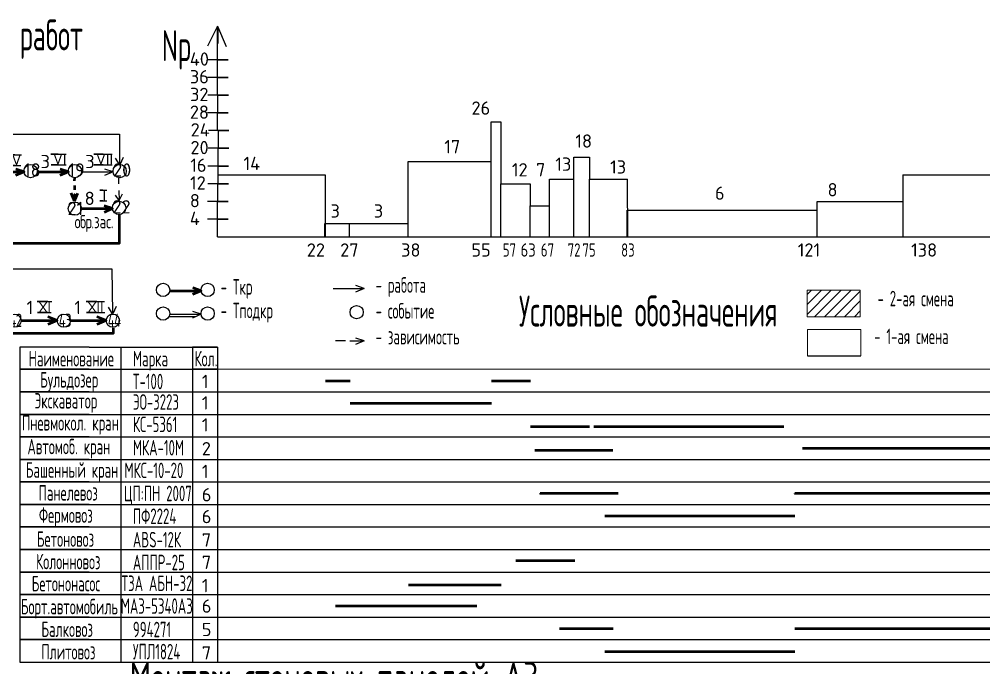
# Paper-space layout 'кал.план' of a CAD drawing. Header units: millimetres. Extents: x 0 to 2359, y 0 to 678.
# Drawn here: x 135.2 to 353, y 148.9 to 295.4 of the extents above; entities that cross this region are included whole.
import ezdxf

# ---------------------------------------------------------------- set-up
doc = ezdxf.new("R2010")
doc.units = ezdxf.units.MM
doc.header["$LTSCALE"] = 0.5
for name, color, linetype, lineweight in [('ТОЛСТЫЕ', 1, 'Continuous', 50), ('тонкая', 7, 'Continuous', 20), ('ТОНКИЕе', 7, 'Continuous', 25)]:
    doc.layers.add(name, color=color, linetype=linetype, lineweight=lineweight)
doc.layers.add('тонкие', color=7, linetype='Continuous')
doc.styles.add('Наклонный', font='isocpeur.ttf', dxfattribs={"width": 0.7, "height": 3.5})
doc.styles.add('Наклонный 5', font='isocpeur.ttf', dxfattribs={"height": 7})
doc.linetypes.add('119-1 Кабель высоковольтный подземный', pattern='A,8,-2,[31,Russia-GOST_Topo.shx,S=0.15,R=180,X=0,Y=0],1,[31,Russia-GOST_Topo.shx,S=0.1,R=180,X=0,Y=0],6,[31,Russia-GOST_Topo.shx,S=0.1,R=0,X=0,Y=0],1,[31,Russia-GOST_Topo.shx,S=0.15,R=0,X=0,Y=0],-2', length=20)

psp = doc.layouts.new('кал.план')

# ---------------------------------------------------------------- hatches: boundary and pattern name
at = {"layer": 'тонкие', "transparency": 33554687}
h = psp.add_hatch(dxfattribs=at)
h.set_pattern_fill('ANSI31', scale=0.5)
h.set_pattern_definition([(45, (-5.4744, -1e-13), (-1.122532, 1.122532), [])])
h.paths.add_polyline_path([(325.0899, 234.2158), (313.0899, 234.2158), (313.0899, 228.2158), (325.0899, 228.2158)])

# ---------------------------------------------------------------- linework, layer by layer
at = {"layer": 'ТОЛСТЫЕ', "color": 0}
for points in [[(129.2496, 260.9611), (136.2496, 260.9611), (136.2496, 260.9611), (134.3765, 261.5738)], [(139.2679, 260.9611), (146.2679, 260.9611), (146.2679, 260.9611), (144.3948, 261.5738)], [(129.2496, 260.9611), (136.2496, 260.9611), (136.2496, 260.9611), (134.3449, 260.1226)], [(139.2679, 260.9611), (146.2679, 260.9611), (146.2679, 260.9611), (144.3632, 260.1226)], [(147.6329, 259.5918), (147.6148, 258.9394)], [(147.6452, 257.8971), (147.6452, 256.8745)], [(147.6452, 254.3482), (147.6452, 254.3482), (146.9174, 256.1356)], [(147.6452, 254.3482), (147.6452, 254.3482), (148.373, 256.1356)], [(147.6452, 255.8292), (147.6452, 255.8292), (147.6452, 254.3482)], [(149.2192, 252.6437), (156.2192, 252.6437), (156.2192, 252.6437), (154.3461, 253.2564)], [(149.2192, 252.6437), (156.2192, 252.6437), (156.2192, 252.6437), (154.3145, 251.8052)], [(169.2296, 234.1051), (176.2296, 234.1051), (176.2296, 234.1051), (174.3565, 234.7178)], [(169.2296, 234.1051), (176.2296, 234.1051), (176.2296, 234.1051), (174.3249, 233.2666)], [(135.7486, 227.3361), (143.7486, 227.3361), (143.7486, 227.3361), (141.6047, 228.1702)], [(135.7486, 227.3361), (143.7486, 227.3361), (143.7486, 227.3361), (141.6047, 226.5021)], [(146.8157, 227.3361), (154.8157, 227.3361), (154.8157, 227.3361), (152.6718, 228.1702)], [(146.8157, 227.3361), (154.8157, 227.3361), (154.8157, 227.3361), (152.6718, 226.5021)], [(204.3082, 213.7072), (209.9082, 213.7072)], [(241.8082, 213.7072), (250.6082, 213.7072)], [(209.9082, 208.6788), (241.8082, 208.6788)], [(250.6082, 203.4106), (263.9082, 203.4106)], [(264.9082, 203.4106), (307.8082, 203.4106)], [(312.0779, 198.5154), (364.8779, 198.5154)], [(251.5779, 198.0892), (269.1779, 198.0892)], [(257.6087, 188.2827), (252.8279, 188.2827), (252.8279, 188.2827)], [(270.4279, 188.2827), (257.6087, 188.2827), (257.6087, 188.2827)], [(363.0102, 188.2827), (310.3102, 188.2827), (310.3102, 188.2827)], [(267.4279, 183.2365), (310.3279, 183.2365)], [(247.3082, 173.1328), (260.6082, 173.1328)], [(223.1082, 167.6103), (244.0082, 167.6103)], [(206.6082, 162.9188), (238.5082, 162.9188)], [(257.2082, 157.8054), (269.3082, 157.8054)], [(310.3279, 157.7652), (557.8279, 157.7652)], [(267.4279, 152.5696), (310.3279, 152.5696)]]:
    psp.add_lwpolyline(points, dxfattribs=at)
at = {"layer": 'ТОЛСТЫЕ', "color": 0, "linetype": '119-1 Кабель высоковольтный подземный', "ltscale": 0.7}
psp.add_lwpolyline([(157.7096, 251.3131), (157.7096, 247.3485), (157.7096, 244.7796), (31.3799, 244.7796), (31.3799, 240.5438), (30.1032, 242.4577)], dxfattribs=at)
at = {"layer": 'ТОЛСТЫЕ', "color": 0, "linetype": '119-1 Кабель высоковольтный подземный', "ltscale": 0.8}
psp.add_lwpolyline([(156.3921, 225.7271), (156.3921, 224.425), (67.0286, 224.425), (67.0286, 220.536), (65.8277, 222.0353)], dxfattribs=at)
at = {"layer": 'тонкая'}
for p, q in [((180.0585, 293.7018), (180.0585, 289.9882)), ((313.0899, 234.2158), (313.0899, 228.2158)), ((325.0899, 234.2158), (313.0899, 234.2158)), ((325.0899, 228.2158), (325.0899, 234.2158)), ((313.0899, 228.2158), (325.0899, 228.2158)), ((313.1791, 225.3705), (313.1791, 219.3705)), ((325.1791, 225.3705), (313.1791, 225.3705)), ((325.1791, 219.3705), (325.1791, 225.3705)), ((179.9766, 221.3697), (179.9766, 171.4298)), ((179.9766, 216.3403), (783.9976, 216.3403)), ((179.9766, 216.3403), (179.9766, 166.3403)), ((179.9766, 216.3403), (783.9976, 216.3403)), ((179.9766, 206.3403), (179.9766, 150.1759))]:
    psp.add_line(p, q, dxfattribs=at)
at = {"layer": 'ТОНКИЕе', "color": 0}
for points in [[(179.9766, 286.2775), (179.9766, 293.8946), (177.7096, 289.3361)], [(179.9766, 293.8946), (181.937, 289.2782)], [(179.9766, 282.2775), (179.9766, 286.2775), (182.3543, 286.2775), (177.6914, 286.2775)], [(179.9766, 278.2775), (179.9766, 282.2775), (182.3543, 282.2775), (177.6914, 282.2775)], [(180.0229, 274.2775), (180.0229, 278.2775), (182.4006, 278.2775), (177.7377, 278.2775)], [(179.9766, 270.2775), (179.9766, 274.2775), (182.3543, 274.2775), (177.6914, 274.2775)], [(241.7263, 246.2775), (241.7263, 272.2775), (243.9263, 272.2775)], [(243.9263, 272.2775), (243.9263, 258.2775)], [(180.1617, 266.2775), (180.1617, 270.2775), (182.5395, 270.2775), (177.8765, 270.2775)], [(180.1154, 262.2775), (180.1154, 266.2775), (182.4932, 266.2775), (177.8303, 266.2775)], [(134.2082, 264.825), (133.0531, 264.825), (135.7075, 264.825)], [(143.9837, 264.9835), (142.3, 264.9835), (145.7449, 264.9835)], [(154.1429, 264.9798), (152.0295, 264.9798), (156.1938, 264.9798)], [(157.7946, 262.5968), (156.9372, 264.0624)], [(157.9661, 262.6348), (158.6901, 264.3099)], [(260.4263, 246.2775), (260.4263, 264.2775), (263.9766, 264.2775)], [(263.9766, 264.2775), (263.9766, 259.2775)], [(134.2082, 262.419), (133.0353, 262.419), (135.5649, 262.419)], [(143.9837, 262.5775), (142.3574, 262.5775), (145.7449, 262.5775)], [(149.3647, 260.9611), (156.3647, 260.9611), (156.3647, 260.9611), (154.4916, 261.5738)], [(154.1429, 262.5737), (152.0295, 262.5737), (156.1938, 262.5737)], [(180.0692, 258.2775), (180.0692, 262.2775), (182.4469, 262.2775), (177.784, 262.2775)], [(223.0263, 246.2775), (223.0263, 263.2775), (241.4937, 263.2775)], [(149.3647, 260.9611), (156.3647, 260.9611), (156.3647, 260.9611), (154.4601, 260.1226)], [(157.6463, 258.268), (157.6463, 259.5562)], [(179.9552, 260.2775), (179.9552, 260.2775), (204.2263, 260.2775)], [(204.2263, 260.2775), (204.2263, 246.2775)], [(254.8779, 246.2775), (254.8779, 259.2775), (260.4263, 259.2775)], [(263.9766, 246.2775), (263.9766, 259.2775), (272.5263, 259.2775)], [(272.4779, 259.2775), (272.5263, 246.2775)], [(334.6779, 260.2775), (334.6779, 260.2775), (368.1779, 260.2775)], [(334.6779, 260.2775), (334.6779, 246.2775)], [(180.0229, 254.2775), (180.0229, 258.2775), (182.4006, 258.2775), (177.7377, 258.2775)], [(243.9263, 246.2775), (243.9263, 258.2775), (250.5263, 258.2775)], [(250.5263, 258.2775), (250.5263, 253.2775)], [(154.073, 256.7911), (153.3901, 256.7911), (154.9307, 256.7911)], [(157.7068, 254.4587), (156.9445, 255.728)], [(157.6705, 256.742), (157.7068, 254.4587), (158.5055, 255.9819)], [(154.073, 254.385), (153.3901, 254.385), (154.9307, 254.385)], [(179.9766, 250.2775), (179.9766, 254.2775), (182.3543, 254.2775), (177.6914, 254.2775)], [(250.5263, 246.2775), (250.5263, 253.2775), (254.8779, 253.2775)], [(315.3779, 246.2775), (315.3779, 254.2775), (334.6779, 254.2775)], [(272.4779, 246.2775), (272.4779, 252.2775), (315.3779, 252.2775)], [(179.9766, 246.2775), (179.9766, 250.2775), (182.3543, 250.2775), (177.6914, 250.2775)], [(204.2136, 246.2775), (204.2136, 249.2775), (209.6996, 249.2775)], [(209.7866, 246.2775), (209.7866, 249.2775), (223.0684, 249.2775)], [(179.9766, 246.2775), (179.9766, 246.2775), (835.0374, 246.2775)], [(206.0346, 234.6344), (213.0346, 234.6344), (213.0346, 234.6344), (211.1615, 235.2472)], [(206.0346, 234.6344), (213.0346, 234.6344), (213.0346, 234.6344), (211.1299, 233.796)], [(141.6639, 231.6696), (139.1892, 231.6696), (142.544, 231.6696)], [(152.7309, 231.6696), (150.2562, 231.6696), (154.3916, 231.6696)], [(141.6639, 229.1418), (139.2728, 229.1418), (142.4138, 229.1418)], [(152.7309, 229.1418), (150.3399, 229.1418), (154.5218, 229.1418)], [(156.2137, 228.8906), (155.3563, 230.3562)], [(156.3852, 228.9286), (157.1093, 230.6037)], [(169.2296, 228.7676), (176.2296, 228.7676), (176.2296, 228.7676), (174.3565, 229.3804)], [(169.2296, 228.7676), (176.2296, 228.7676), (176.2296, 228.7676), (174.3249, 227.9292)], [(169.0806, 228.2508), (174.9181, 228.2508)], [(208.8123, 222.7626), (206.5986, 222.7626)], [(209.8389, 222.7626), (213.0346, 222.7626), (213.0346, 222.7626), (211.1615, 223.3753)], [(209.8389, 222.7626), (213.0346, 222.7626), (213.0346, 222.7626), (211.1299, 221.9241)], [(150.9501, 221.3697), (135.3447, 221.3697), (135.3447, 150.1759), (158.1312, 150.1759)], [(150.9501, 221.3697), (158.1312, 221.3697), (158.1312, 161.4298)], [(150.9501, 221.3697), (150.9501, 221.3697)], [(158.1312, 221.3697), (179.9766, 221.3697)], [(179.9766, 221.3697), (174.3219, 221.3697), (174.3219, 158.8537)], [(179.9766, 221.3697), (179.9766, 221.3697), (179.9766, 150.1759)], [(313.1791, 219.3705), (325.1791, 219.3705)], [(150.9501, 216.3403), (135.3447, 216.3403), (158.1312, 216.3403)], [(150.9501, 216.3403), (158.1312, 216.3403), (158.1312, 150.1759)], [(150.9501, 216.3403), (179.9766, 216.3403)], [(150.9501, 216.3403), (150.9501, 216.3403), (179.9766, 216.3403)], [(179.9766, 216.3403), (174.3219, 216.3403), (174.3219, 150.1759)], [(150.9501, 211.2507), (135.3447, 211.2507), (158.1312, 211.2507)], [(150.9501, 211.2507), (179.9766, 211.2507)], [(150.9501, 211.2507), (179.9766, 211.2507)], [(179.9766, 211.2507), (783.9976, 211.2507)], [(150.9501, 206.1611), (135.3447, 206.1611), (158.1312, 206.1611)], [(158.1312, 206.1611), (179.9766, 206.1611)], [(179.9766, 206.1611), (783.9976, 206.1611)], [(150.9501, 201.0715), (135.3447, 201.0715), (158.1312, 201.0715)], [(158.1312, 201.0715), (179.9766, 201.0715)], [(179.9766, 201.0715), (783.9976, 201.0715)], [(150.9501, 195.982), (135.3447, 195.982), (158.1312, 195.982)], [(158.1312, 195.982), (179.9766, 195.982)], [(179.9766, 195.982), (783.9976, 195.982)], [(150.9501, 190.8924), (135.3447, 190.8924), (158.1312, 190.8924)], [(157.552, 190.8924), (179.9766, 190.8924)], [(179.9766, 190.8924), (783.9976, 190.8924)], [(150.9501, 185.8028), (135.3447, 185.8028), (158.1312, 185.8028)], [(158.1312, 185.8028), (179.9766, 185.8028)], [(179.9766, 185.8028), (783.9976, 185.8028)], [(150.9501, 180.7133), (135.3447, 180.7133), (158.1312, 180.7133)], [(157.552, 180.7133), (179.9766, 180.7133)], [(179.9766, 180.7133), (783.9976, 180.7133)], [(150.9501, 175.6237), (135.3447, 175.6237), (158.1312, 175.6237)], [(157.552, 175.6237), (179.9766, 175.6237)], [(179.9766, 175.6237), (783.9976, 175.6237)], [(179.9766, 175.6237), (783.9976, 175.6237)], [(250.6082, 173.1328), (247.3082, 173.1328)], [(250.6082, 173.1328), (247.3082, 173.1328), (247.3082, 173.1328)], [(150.9501, 170.5341), (135.3447, 170.5341), (158.1312, 170.5341)], [(157.552, 170.5341), (179.9766, 170.5341)], [(179.9766, 170.5341), (783.9976, 170.5341)], [(179.9766, 170.5341), (783.9976, 170.5341)], [(150.9501, 165.4446), (135.3447, 165.4446), (158.1312, 165.4446)], [(157.4201, 165.4446), (179.9766, 165.4446)], [(179.9766, 165.4446), (783.9976, 165.4446)], [(179.9766, 165.4446), (783.9976, 165.4446)], [(150.9501, 160.355), (135.3447, 160.355), (158.1312, 160.355)], [(157.4201, 160.355), (179.9766, 160.355)], [(179.9766, 160.355), (783.9976, 160.355)], [(179.9766, 160.355), (783.9976, 160.355)], [(150.9501, 155.2654), (135.3447, 155.2654), (158.1312, 155.2654)], [(157.552, 155.2654), (179.9766, 155.2654)], [(179.9766, 155.2654), (783.9976, 155.2654)], [(179.9766, 155.2654), (783.9976, 155.2654)], [(157.552, 150.1759), (179.9766, 150.1759)], [(179.9766, 150.1759), (820.4678, 150.1759)]]:
    psp.add_lwpolyline(points, dxfattribs=at)
at = {"layer": 'ТОНКИЕе', "color": 0, "linetype": '119-1 Кабель высоковольтный подземный', "ltscale": 0.8}
for points in [[(132.9881, 269.4844), (157.8183, 269.4844), (157.8183, 262.7149)], [(122.1539, 239.0177), (156.0803, 239.0177), (156.2375, 229.0087)]]:
    psp.add_lwpolyline(points, dxfattribs=at)
at = {"layer": 'ТОНКИЕе', "color": 0}
for centre in [(137.74, 261.1305), (147.7583, 261.1305), (157.8551, 261.1305), (147.7192, 252.6437), (157.7096, 252.8131), (167.6501, 234.2745), (177.72, 234.2745), (134.1124, 227.3361), (145.2486, 227.3361), (156.3157, 227.3361), (167.6501, 228.937), (177.72, 228.937), (211.3687, 229.2584)]:
    psp.add_circle(centre, 1.5, dxfattribs=at)

# ---------------------------------------------------------------- texts
at = {"layer": 'ТОЛСТЫЕ', "color": 0, "char_height": 3, "attachment_point": 1, "style": 'Наклонный 5'}
for s, insert in [('1', (176.4075, 215.1088)), ('1', (176.4075, 210.241)), ('1', (176.4075, 205.2758)), ('2', (176.4075, 199.9012)), ('1', (176.4075, 194.7738)), ('6', (176.4075, 189.493)), ('6', (176.4075, 184.5602)), ('7', (176.4075, 179.2833)), ('7', (176.4075, 174.2207)), ('1', (176.4075, 168.9635)), ('6', (176.4075, 164.3326)), ('5', (176.4075, 159.0429)), ('7', (176.4075, 153.7681))]:
    psp.add_mtext_dynamic_manual_height_columns(s, width=3.106475, gutter_width=35, heights=[0], dxfattribs=dict(at, insert=insert))
at = {"layer": 'тонкая', "style": 'Наклонный', "width": 0.6}
for s, height, p in [('Сетевой график производства работ', 7, (52.5998, 288.3924)), ('Nр', 7, (167.3883, 285.9675)), ('- Ткр', 3.5, (180.6566, 233.2091)), ('- работа', 3.5, (215.6477, 233.6388)), ('Условные обозначения', 7, (248.0005, 225.992)), ('- 2-ая смена', 3.5, (328.9871, 230.5878)), ('- Тподкр', 3.5, (180.6566, 227.8716)), ('- событие', 3.5, (215.6477, 227.7992)), ('- зависимость', 3.5, (215.6477, 221.9596)), ('- 1-ая смена', 3.5, (328.2255, 222.0322)), ('Наименование', 3.5, (137.3067, 216.9948)), ('Марка', 3.5, (160.8393, 216.9948)), ('Кол.', 3.5, (174.7607, 216.9948)), ('Бульдозер', 3.5, (139.8919, 212.2142)), ('Т-100', 3.5, (160.8393, 211.8326)), ('Экскаватор', 3.5, (138.6408, 207.4822)), ('ЭО-3223', 3.5, (160.8393, 207.2077)), ('Пневмокол. кран', 3.5, (135.805, 202.497)), ('КС-5361', 3.5, (160.8393, 202.1448)), ('Автомоб. кран', 3.5, (137.0321, 197.1312)), ('МКА-10М', 3.5, (160.8393, 196.8644)), ('Башенный кран', 3.5, (136.6623, 191.8423)), ('МКС-10-20', 3.5, (158.9267, 191.7523)), ('Панелевоз', 3.5, (139.547, 186.6694)), ('ЦП:ПН 2007', 3.5, (158.7831, 186.5362)), ('Фермовоз', 3.5, (139.6163, 181.6556)), ('ПФ2224', 3.5, (160.8393, 181.3887)), ('Бетоновоз', 3.5, (139.1654, 176.2283)), ('АBS-12К', 3.5, (160.8393, 176.0942)), ('Колонновоз', 3.5, (138.9854, 171.1387)), ('АППР-25', 3.5, (160.8393, 170.9467)), ('Бетононасос', 3.5, (137.9951, 166.1672)), ('ТЗА АБН-32', 3.5, (158.2786, 166.2404)), ('Борт.автомобиль', 3.5, (135.5578, 160.9647)), ('МАЗ-5340АЗ', 3.5, (158.1009, 161.0929)), ('Балковоз', 3.5, (140.178, 155.857)), ('994271', 3.5, (160.8393, 155.7983)), ('Плитовоз', 3.5, (140.178, 150.7675)), ('УПЛ1824', 3.5, (160.8393, 150.7978))]:
    psp.add_text(s, height=height, dxfattribs=at).set_placement(p)
at = {"layer": 'ТОНКИЕе', "color": 0, "attachment_point": 1}
for s, width, heights, insert, char_height, style in [('40', 2.585866, [0], (173.6982, 287.9515), 3, 'Наклонный 5'), ('36', 2.585866, [0], (173.6982, 283.9515), 3, 'Наклонный 5'), ('32', 2.585866, [0], (173.7445, 279.9515), 3, 'Наклонный 5'), ('26', 2.585866, [0], (237.2996, 276.8685), 3, 'Наклонный 5'), ('28', 2.585866, [0], (173.6982, 275.9515), 3, 'Наклонный 5'), ('24', 2.585866, [0], (173.8833, 271.9515), 3, 'Наклонный 5'), ('20', 2.585866, [0], (173.837, 267.9515), 3, 'Наклонный 5'), ('17', 2.585866, [0], (231.1623, 268.1505), 3, 'Наклонный 5'), ('18', 2.585866, [0], (260.7515, 269.4218), 3, 'Наклонный 5'), ('V', 2.135501, [0], (133.4272, 264.9169), 2.5, 'Наклонный 5'), ('3', 1.266679, [0], (139.9958, 264.788), 3, 'Наклонный 5'), ('VI', 2.135501, [0], (142.788, 265.0753), 2.5, 'Наклонный 5'), ('3', 1.266679, [0], (150.0926, 264.788), 3, 'Наклонный 5'), ('VII', 2.135501, [0], (152.4922, 265.0716), 2.5, 'Наклонный 5'), ('16', 2.585866, [0], (173.7908, 263.9515), 3, 'Наклонный 5'), ('14', 2.585866, [0], (185.8171, 264.3572), 3, 'Наклонный 5'), ('13', 2.585866, [0], (256.2304, 264.1979), 3, 'Наклонный 5'), ('13', 2.585866, [0], (268.5998, 263.5631), 3, 'Наклонный 5'), ('18', 1.266679, [0], (136.2496, 262.886), 3, 'Наклонный 5'), ('19', 1.266679, [0], (146.2679, 262.886), 3, 'Наклонный 5'), ('20', 1.266679, [0], (156.3647, 262.886), 3, 'Наклонный 5'), ('12', 2.585866, [0], (246.416, 262.927), 3, 'Наклонный 5'), ('7', 2.585866, [0], (251.8719, 262.927), 3, 'Наклонный 5'), ('12', 2.585866, [0], (173.7445, 259.9515), 3, 'Наклонный 5'), ('6', 2.585866, [0], (292.2753, 257.6498), 3, 'Наклонный 5'), ('8', 2.585866, [0], (317.6913, 258.4222), 3, 'Наклонный 5'), ('8', 1.266679, [0], (149.9471, 256.4706), 3, 'Наклонный 5'), ('I', 2.135501, [0], (153.9904, 256.8829), 2.5, 'Наклонный 5'), ('8', 2.585866, [0], (173.6982, 255.9515), 3, 'Наклонный 5'), ('21', 1.266679, [0], (146.0671, 254.1897), 3, 'Наклонный 5'), ('22', 1.266679, [0], (156.2192, 254.5685), 3, 'Наклонный 5'), ('3', 2.585866, [0], (205.4612, 253.613), 3, 'Наклонный 5'), ('3', 2.585866, [0], (215.2408, 253.613), 3, 'Наклонный 5'), ('{\\W0.7;\\T0.9;обр\\T1;.зас.}', 4.710534, [0], (147.6838, 251.1982), 3, 'Наклонный 5'), ('4', 2.585866, [0], (173.6982, 251.9515), 3, 'Наклонный 5'), ('22', 2.585866, [0], (200.1099, 244.7992), 3, 'Наклонный 5'), ('27', 2.585866, [0], (207.6455, 244.7992), 3, 'Наклонный 5'), ('38', 2.585866, [0], (221.4061, 244.7992), 3, 'Наклонный 5'), ('55', 2.585866, [0], (237.2698, 244.7992), 3, 'Наклонный 5'), ('{\\W0.7;57}', 2.585866, [2.9314], (244.364, 244.7992), 3, 'Наклонный 5'), ('{\\W0.8;63}', 2.585866, [0], (248.3794, 244.7992), 3, 'Наклонный 5'), ('{\\W0.7;67}', 2.585866, [2.9314], (252.959, 244.7992), 3, 'Наклонный 5'), ('{\\W0.7;72}', 2.585866, [0], (259.0081, 244.7992), 3, 'Наклонный 5'), ('{\\W0.7;75}', 2.585866, [0], (262.3455, 244.7992), 3, 'Наклонный 5'), ('{\\W0.7;83}', 2.585866, [0], (271.0873, 244.7992), 3, 'Наклонный 5'), ('121', 2.585866, [0], (310.9709, 244.7992), 3, 'Наклонный 5'), ('138', 2.585866, [0], (336.5631, 244.7992), 3, 'Наклонный 5'), ('1', 1.266679, [0], (136.841, 231.8239), 3, 'Наклонный 5'), ('ХI', 2.135501, [0], (139.5994, 231.6396), 2.5, 'Наклонный 5'), ('1', 1.266679, [0], (147.6314, 231.8239), 3, 'Наклонный 5'), ('ХII', 2.135501, [0], (150.6665, 231.6396), 2.5, 'Наклонный 5'), ('{\\W0.7;\\T0.9;42}', 1.266679, [0], (132.9705, 228.9263), 3, 'Наклонный 5'), ('{\\W0.7;\\T0.9;43}', 1.266679, [0], (144.1068, 228.9263), 3, 'Наклонный 5'), ('{\\W0.7;\\T0.9;44}', 1.266679, [0], (155.1738, 228.9263), 3, 'Наклонный 5'), ('Монтаж стеновых панелей АЗ', 660.87029, [0], (160.1152, 150.2329), 7, 'Наклонный')]:
    psp.add_mtext_dynamic_manual_height_columns(s, width=width, gutter_width=35, heights=heights, dxfattribs=dict(at, insert=insert, char_height=char_height, style=style))

doc.saveas('drawing.dxf')
